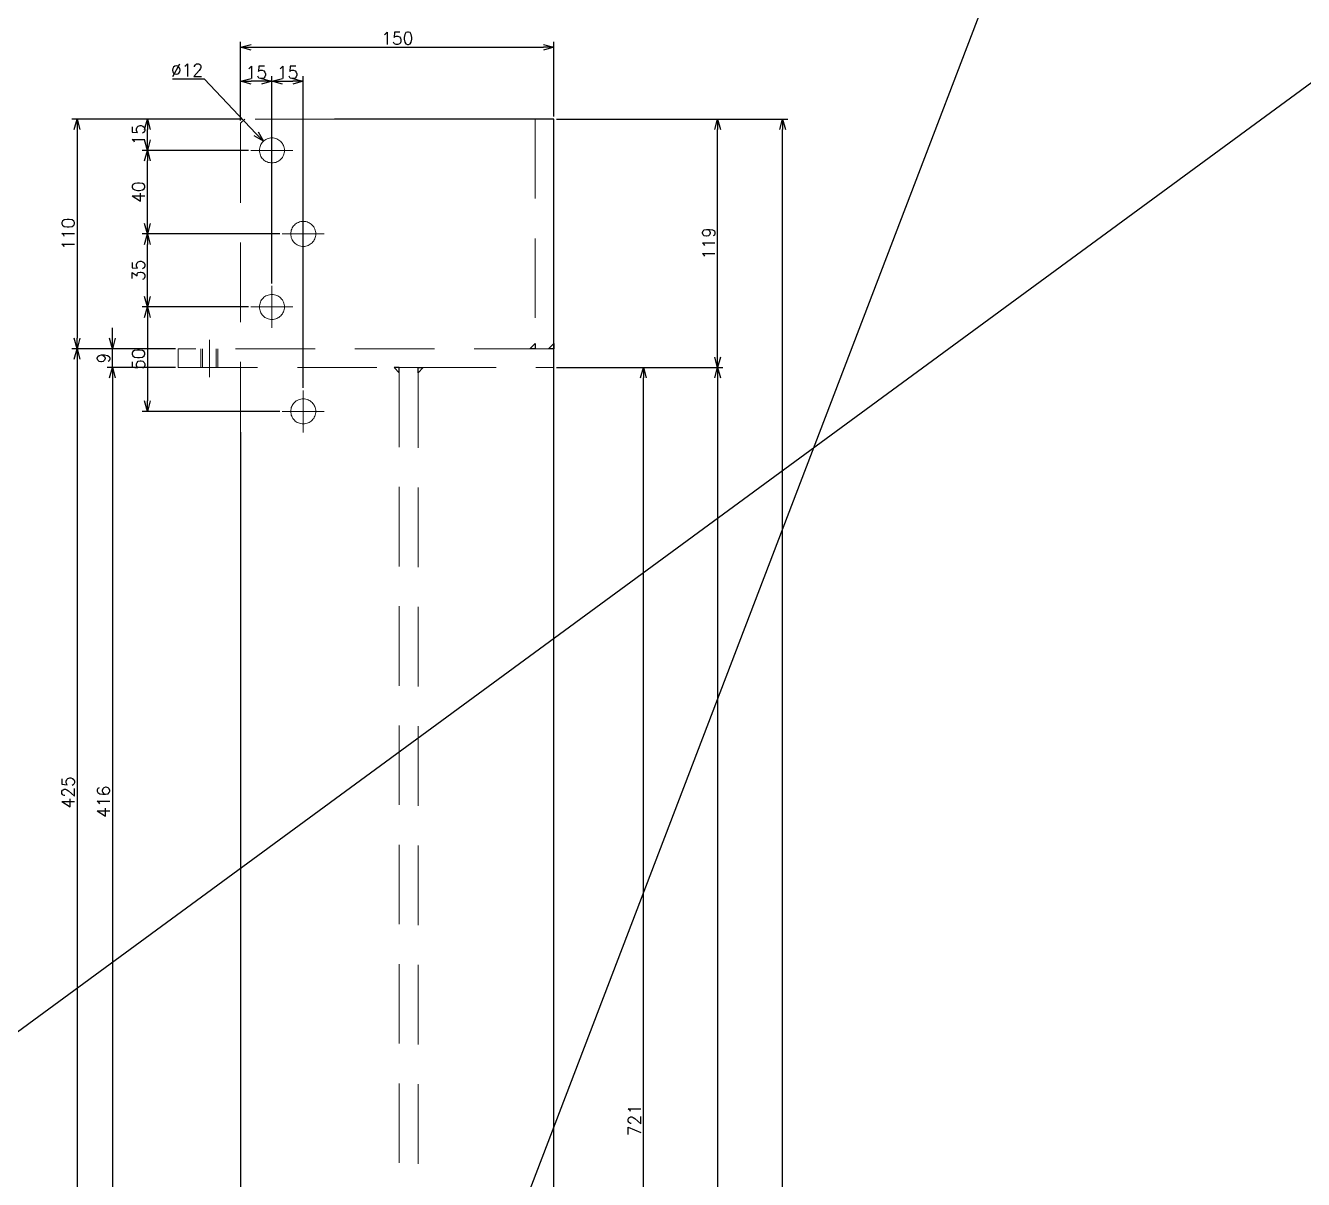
# Model space of a CAD drawing. Header units: millimetres. Extents: x -16130 to 36813, y -8099 to 27484.
# Drawn here: x 9025 to 9637, y 20671 to 21224 of the extents above; entities that cross this region are included whole.
import ezdxf

# ---------------------------------------------------------------- set-up
doc = ezdxf.new("R2010")
doc.units = ezdxf.units.MM
doc.header["$LTSCALE"] = 6
doc.header["$PDMODE"] = 99
doc.header["$PDSIZE"] = 1
doc.linetypes.add('CENTER2', pattern=[28.575, 19.05, -3.175, 3.175, -3.175])
doc.linetypes.add('HIDDEN', pattern=[9.525, 6.35, -3.175])
for name, color, linetype, lineweight in [('04_HIDDEN', 2, 'HIDDEN', 13), ('05_CENTER', 4, 'CENTER2', 13), ('08_DIM', 3, 'Continuous', 13)]:
    doc.layers.add(name, color=color, linetype=linetype, lineweight=lineweight)
doc.styles.add('KSS_TXT', font='txt.shx', dxfattribs={"bigfont": 'extfont2.shx'})
doc.dimstyles.new('KSS_DIM', dxfattribs={"dimtxt": 3, "dimasz": 2.5, "dimexe": 1.25, "dimexo": 0.625, "dimtad": 1, "dimdsep": 46, "dimtxsty": 'KSS_TXT', "dimblk": 'OPEN30', "dimcen": 0, "dimazin": 2, "dimtfac": 0.75, "dimtmove": 0, "dimatfit": 3, "dimldrblk": 'OPEN30', "dimfxl": 1, "dimtolj": 1, "dimarcsym": 0})
doc.dimstyles.new('KSS_DIM$3', dxfattribs={"dimtxt": 3, "dimasz": 2.5, "dimexe": 1.25, "dimexo": 0.625, "dimtad": 1, "dimtih": 1, "dimtoh": 1, "dimdsep": 46, "dimtxsty": 'KSS_TXT', "dimblk": 'OPEN30', "dimcen": 0, "dimazin": 2, "dimtfac": 0.75, "dimtofl": 0, "dimtmove": 0, "dimatfit": 3, "dimldrblk": 'OPEN30', "dimfxl": 1, "dimtolj": 1, "dimarcsym": 0})

# ---------------------------------------------------------------- blocks, each defined once
blk = doc.blocks.new('_Open30')
at = {"color": 0, "linetype": 'ByBlock', "lineweight": -2}
for p, q in [((-1, 0.27), (0, 0)), ((0, 0), (-1, -0.27)), ((0, 0), (-1, 0))]:
    blk.add_line(p, q, dxfattribs=at)
blk = doc.blocks.new('*D1226')
at = {"layer": '08_DIM', "color": 0, "lineweight": -2, "transparency": 16777216}
for p, q in [((9097.16, 21069.07), (9047.55, 21069.07)), ((9050.05, 21064.07), (9050.05, 20649.07)), ((9097.16, 20644.07), (9047.55, 20644.07))]:
    blk.add_line(p, q, dxfattribs=at)
at = {"layer": 'Defpoints', "color": 0, "transparency": 16777216}
for p in [(9098.41, 21069.07), (9050.05, 20644.07), (9098.41, 20644.07)]:
    blk.add_point(p, dxfattribs=at)
at = {"layer": '08_DIM', "color": 0, "lineweight": -2, "transparency": 16777216, "xscale": 5, "yscale": 5, "zscale": 5}
for p, rotation in [((9050.05, 21069.07), 90), ((9050.05, 20644.07), 270)]:
    blk.add_blockref('_Open30', p, dxfattribs=dict(at, rotation=rotation))
at = {"layer": '08_DIM', "color": 0, "transparency": 16777216, "insert": (9045.8, 20856.57), "char_height": 6, "attachment_point": 5, "rotation": 90, "style": 'KSS_TXT'}
blk.add_mtext('\\A1;425', dxfattribs=at)
blk = doc.blocks.new('*D1227')
at = {"layer": '08_DIM', "color": 0, "lineweight": -2, "transparency": 16777216}
for p, q in [((9132.1, 21089.07), (9081.25, 21089.07)), ((9083.75, 21084.07), (9083.75, 21044.07)), ((9147.1, 21039.07), (9081.25, 21039.07))]:
    blk.add_line(p, q, dxfattribs=at)
at = {"layer": 'Defpoints', "color": 0, "transparency": 16777216}
for p in [(9133.35, 21089.07), (9083.75, 21039.07), (9148.35, 21039.07)]:
    blk.add_point(p, dxfattribs=at)
at = {"layer": '08_DIM', "color": 0, "lineweight": -2, "transparency": 16777216, "xscale": 5, "yscale": 5, "zscale": 5}
for p, rotation in [((9083.75, 21089.07), 90), ((9083.75, 21039.07), 270)]:
    blk.add_blockref('_Open30', p, dxfattribs=dict(at, rotation=rotation))
at = {"layer": '08_DIM', "color": 0, "transparency": 16777216, "insert": (9079.49, 21064.07), "char_height": 6, "attachment_point": 5, "rotation": 90, "style": 'KSS_TXT'}
blk.add_mtext('\\A1;50', dxfattribs=at)
blk = doc.blocks.new('*D1228')
at = {"layer": '08_DIM', "color": 0, "lineweight": -2, "transparency": 16777216}
for p, q in [((9147.1, 21124.07), (9081.25, 21124.07)), ((9083.75, 21094.07), (9083.75, 21119.07)), ((9132.1, 21089.07), (9081.25, 21089.07))]:
    blk.add_line(p, q, dxfattribs=at)
at = {"layer": 'Defpoints', "color": 0, "transparency": 16777216}
for p in [(9083.75, 21124.07), (9148.35, 21124.07), (9133.35, 21089.07)]:
    blk.add_point(p, dxfattribs=at)
at = {"layer": '08_DIM', "color": 0, "lineweight": -2, "transparency": 16777216, "xscale": 5, "yscale": 5, "zscale": 5}
for p, rotation in [((9083.75, 21124.07), 90), ((9083.75, 21089.07), 270)]:
    blk.add_blockref('_Open30', p, dxfattribs=dict(at, rotation=rotation))
at = {"layer": '08_DIM', "color": 0, "transparency": 16777216, "insert": (9079.49, 21106.57), "char_height": 6, "attachment_point": 5, "rotation": 90, "style": 'KSS_TXT'}
blk.add_mtext('\\A1;35', dxfattribs=at)
blk = doc.blocks.new('*D1229')
at = {"layer": '08_DIM', "color": 0, "lineweight": -2, "transparency": 16777216}
for p, q in [((9132.1, 21164.07), (9081.25, 21164.07)), ((9083.75, 21129.07), (9083.75, 21159.07)), ((9147.1, 21124.07), (9081.25, 21124.07))]:
    blk.add_line(p, q, dxfattribs=at)
at = {"layer": 'Defpoints', "color": 0, "transparency": 16777216}
for p in [(9083.75, 21164.07), (9133.35, 21164.07), (9148.35, 21124.07)]:
    blk.add_point(p, dxfattribs=at)
at = {"layer": '08_DIM', "color": 0, "lineweight": -2, "transparency": 16777216, "xscale": 5, "yscale": 5, "zscale": 5}
for p, rotation in [((9083.75, 21164.07), 90), ((9083.75, 21124.07), 270)]:
    blk.add_blockref('_Open30', p, dxfattribs=dict(at, rotation=rotation))
at = {"layer": '08_DIM', "color": 0, "transparency": 16777216, "insert": (9079.5, 21144.07), "char_height": 6, "attachment_point": 5, "rotation": 90, "style": 'KSS_TXT'}
blk.add_mtext('\\A1;40', dxfattribs=at)
blk = doc.blocks.new('*D1230')
at = {"layer": '08_DIM', "color": 0, "lineweight": -2, "transparency": 16777216}
for p, q in [((9129.16, 21179.07), (9081.25, 21179.07)), ((9083.75, 21169.07), (9083.75, 21174.07)), ((9132.1, 21164.07), (9081.25, 21164.07))]:
    blk.add_line(p, q, dxfattribs=at)
at = {"layer": 'Defpoints', "color": 0, "transparency": 16777216}
for p in [(9083.75, 21179.07), (9130.41, 21179.07), (9133.35, 21164.07)]:
    blk.add_point(p, dxfattribs=at)
at = {"layer": '08_DIM', "color": 0, "lineweight": -2, "transparency": 16777216, "xscale": 5, "yscale": 5, "zscale": 5}
for p, rotation in [((9083.75, 21179.07), 90), ((9083.75, 21164.07), 270)]:
    blk.add_blockref('_Open30', p, dxfattribs=dict(at, rotation=rotation))
at = {"layer": '08_DIM', "color": 0, "transparency": 16777216, "insert": (9079.49, 21171.57), "char_height": 6, "attachment_point": 5, "rotation": 90, "style": 'KSS_TXT'}
blk.add_mtext('\\A1;15', dxfattribs=at)
blk = doc.blocks.new('*D1231')
at = {"layer": '08_DIM', "color": 0, "lineweight": -2, "transparency": 16777216}
for p, q in [((9128.41, 21178.32), (9128.41, 21199.7)), ((9138.41, 21197.2), (9133.41, 21197.2)), ((9143.41, 21100.38), (9143.41, 21199.7))]:
    blk.add_line(p, q, dxfattribs=at)
at = {"layer": 'Defpoints', "color": 0, "transparency": 16777216}
for p in [(9128.41, 21197.2), (9128.41, 21177.07), (9143.41, 21099.13)]:
    blk.add_point(p, dxfattribs=at)
at = {"layer": '08_DIM', "color": 0, "lineweight": -2, "transparency": 16777216, "xscale": 5, "yscale": 5, "zscale": 5, "rotation": 180}
blk.add_blockref('_Open30', (9128.41, 21197.2), dxfattribs=at)
at = {"layer": '08_DIM', "color": 0, "lineweight": -2, "transparency": 16777216, "xscale": 5, "yscale": 5, "zscale": 5}
blk.add_blockref('_Open30', (9143.41, 21197.2), dxfattribs=at)
at = {"layer": '08_DIM', "color": 0, "transparency": 16777216, "insert": (9135.91, 21201.45), "char_height": 6, "attachment_point": 5, "style": 'KSS_TXT'}
blk.add_mtext('\\A1;15', dxfattribs=at)
blk = doc.blocks.new('*D1232')
at = {"layer": '08_DIM', "color": 0, "lineweight": -2, "transparency": 16777216}
for p, q in [((9143.41, 21100.38), (9143.41, 21199.7)), ((9148.41, 21197.2), (9153.41, 21197.2)), ((9158.41, 21050.38), (9158.41, 21199.7))]:
    blk.add_line(p, q, dxfattribs=at)
at = {"layer": 'Defpoints', "color": 0, "transparency": 16777216}
for p in [(9158.41, 21197.2), (9143.41, 21099.13), (9158.41, 21049.13)]:
    blk.add_point(p, dxfattribs=at)
at = {"layer": '08_DIM', "color": 0, "lineweight": -2, "transparency": 16777216, "xscale": 5, "yscale": 5, "zscale": 5, "rotation": 180}
blk.add_blockref('_Open30', (9143.41, 21197.2), dxfattribs=at)
at = {"layer": '08_DIM', "color": 0, "lineweight": -2, "transparency": 16777216, "xscale": 5, "yscale": 5, "zscale": 5}
blk.add_blockref('_Open30', (9158.41, 21197.2), dxfattribs=at)
at = {"layer": '08_DIM', "color": 0, "transparency": 16777216, "insert": (9150.91, 21201.45), "char_height": 6, "attachment_point": 5, "style": 'KSS_TXT'}
blk.add_mtext('\\A1;15', dxfattribs=at)
blk = doc.blocks.new('*D1233')
at = {"layer": '08_DIM', "color": 0, "lineweight": -2, "transparency": 16777216}
for p, q in [((9128.41, 21178.32), (9128.41, 21215.99)), ((9278.41, 21180.32), (9278.41, 21215.99)), ((9133.41, 21213.49), (9273.41, 21213.49))]:
    blk.add_line(p, q, dxfattribs=at)
at = {"layer": 'Defpoints', "color": 0, "transparency": 16777216}
for p in [(9278.41, 21213.49), (9278.41, 21179.07), (9128.41, 21177.07)]:
    blk.add_point(p, dxfattribs=at)
at = {"layer": '08_DIM', "color": 0, "lineweight": -2, "transparency": 16777216, "xscale": 5, "yscale": 5, "zscale": 5, "rotation": 180}
blk.add_blockref('_Open30', (9128.41, 21213.49), dxfattribs=at)
at = {"layer": '08_DIM', "color": 0, "lineweight": -2, "transparency": 16777216, "xscale": 5, "yscale": 5, "zscale": 5}
blk.add_blockref('_Open30', (9278.41, 21213.49), dxfattribs=at)
at = {"layer": '08_DIM', "color": 0, "transparency": 16777216, "insert": (9203.41, 21217.75), "char_height": 6, "attachment_point": 5, "style": 'KSS_TXT'}
blk.add_mtext('\\A1;150', dxfattribs=at)
blk = doc.blocks.new('*D1244')
at = {"layer": '08_DIM', "color": 0, "lineweight": -2, "transparency": 16777216}
for p, q in [((9279.66, 21179.07), (9359.34, 21179.07)), ((9356.84, 21065.07), (9356.84, 21174.07)), ((9279.66, 21060.07), (9359.34, 21060.07))]:
    blk.add_line(p, q, dxfattribs=at)
at = {"layer": 'Defpoints', "color": 0, "transparency": 16777216}
for p in [(9278.41, 21179.07), (9356.84, 21179.07), (9278.41, 21060.07)]:
    blk.add_point(p, dxfattribs=at)
at = {"layer": '08_DIM', "color": 0, "lineweight": -2, "transparency": 16777216, "xscale": 5, "yscale": 5, "zscale": 5}
for p, rotation in [((9356.84, 21179.07), 90), ((9356.84, 21060.07), 270)]:
    blk.add_blockref('_Open30', p, dxfattribs=dict(at, rotation=rotation))
at = {"layer": '08_DIM', "color": 0, "transparency": 16777216, "insert": (9352.59, 21119.57), "char_height": 6, "attachment_point": 5, "rotation": 90, "style": 'KSS_TXT'}
blk.add_mtext('\\A1;119', dxfattribs=at)
blk = doc.blocks.new('*D1245')
at = {"layer": '08_DIM', "color": 0, "lineweight": -2, "transparency": 16777216}
for p, q in [((9279.66, 21060.07), (9359.34, 21060.07)), ((9356.84, 21055.07), (9356.84, 18912.07)), ((9279.66, 18907.07), (9359.34, 18907.07))]:
    blk.add_line(p, q, dxfattribs=at)
at = {"layer": 'Defpoints', "color": 0, "transparency": 16777216}
for p in [(9278.41, 21060.07), (9278.41, 18907.07), (9356.84, 18907.07)]:
    blk.add_point(p, dxfattribs=at)
at = {"layer": '08_DIM', "color": 0, "lineweight": -2, "transparency": 16777216, "xscale": 5, "yscale": 5, "zscale": 5}
for p, rotation in [((9356.84, 21060.07), 90), ((9356.84, 18907.07), 270)]:
    blk.add_blockref('_Open30', p, dxfattribs=dict(at, rotation=rotation))
at = {"layer": '08_DIM', "color": 0, "transparency": 16777216, "insert": (9352.58, 19983.57), "char_height": 6, "attachment_point": 5, "rotation": 90, "style": 'KSS_TXT'}
blk.add_mtext('\\A1;2153', dxfattribs=at)
blk = doc.blocks.new('*D1246')
at = {"layer": '08_DIM', "color": 0, "lineweight": -2, "transparency": 16777216}
for p, q in [((9129.16, 21179.07), (9047.55, 21179.07)), ((9050.05, 21174.07), (9050.05, 21074.07)), ((9097.26, 21069.07), (9047.55, 21069.07))]:
    blk.add_line(p, q, dxfattribs=at)
at = {"layer": 'Defpoints', "color": 0, "transparency": 16777216}
for p in [(9130.41, 21179.07), (9050.05, 21069.07), (9098.51, 21069.07)]:
    blk.add_point(p, dxfattribs=at)
at = {"layer": '08_DIM', "color": 0, "lineweight": -2, "transparency": 16777216, "xscale": 5, "yscale": 5, "zscale": 5}
for p, rotation in [((9050.05, 21179.07), 90), ((9050.05, 21069.07), 270)]:
    blk.add_blockref('_Open30', p, dxfattribs=dict(at, rotation=rotation))
at = {"layer": '08_DIM', "color": 0, "transparency": 16777216, "insert": (9045.8, 21124.07), "char_height": 6, "attachment_point": 5, "rotation": 90, "style": 'KSS_TXT'}
blk.add_mtext('\\A1;110', dxfattribs=at)
blk = doc.blocks.new('*D1247')
at = {"layer": '08_DIM', "color": 0, "lineweight": -2, "transparency": 16777216}
for p, q in [((9279.66, 21179.07), (9390.48, 21179.07)), ((9387.98, 18819.07), (9387.98, 21174.07)), ((9279.66, 18814.07), (9390.48, 18814.07))]:
    blk.add_line(p, q, dxfattribs=at)
at = {"layer": 'Defpoints', "color": 0, "transparency": 16777216}
for p in [(9278.41, 21179.07), (9387.98, 21179.07), (9278.41, 18814.07)]:
    blk.add_point(p, dxfattribs=at)
at = {"layer": '08_DIM', "color": 0, "lineweight": -2, "transparency": 16777216, "xscale": 5, "yscale": 5, "zscale": 5}
for p, rotation in [((9387.98, 21179.07), 90), ((9387.98, 18814.07), 270)]:
    blk.add_blockref('_Open30', p, dxfattribs=dict(at, rotation=rotation))
at = {"layer": '08_DIM', "color": 0, "transparency": 16777216, "insert": (9383.73, 19996.57), "char_height": 6, "attachment_point": 5, "rotation": 90, "style": 'KSS_TXT'}
blk.add_mtext('\\A1;2365', dxfattribs=at)
blk = doc.blocks.new('*D1248')
at = {"layer": '08_DIM', "color": 0, "lineweight": -2, "transparency": 16777216}
for p, q in [((9095.7, 21198.27), (9110.95, 21198.27)), ((9110.95, 21198.27), (9135.84, 21172.05))]:
    blk.add_line(p, q, dxfattribs=at)
at = {"layer": 'Defpoints', "color": 0, "transparency": 16777216}
for p in [(9139.28, 21168.42), (9147.54, 21159.72)]:
    blk.add_point(p, dxfattribs=at)
at = {"layer": '08_DIM', "color": 0, "lineweight": -2, "transparency": 16777216, "xscale": 5, "yscale": 5, "zscale": 5, "rotation": 313.4982518883685}
blk.add_blockref('_Open30', (9139.28, 21168.42), dxfattribs=at)
at = {"layer": '08_DIM', "color": 0, "transparency": 16777216, "insert": (9102.7, 21202.52), "char_height": 6, "attachment_point": 5, "style": 'KSS_TXT'}
blk.add_mtext('\\A1;%%C12', dxfattribs=at)
blk = doc.blocks.new('A$C21800152_1_1')
for points in [[(-45, -2292), (-45, -2320), (-47, -2322), (-135, -2322), (-135, 43), (-30, 43)], [(15, -107), (15, -2129)]]:
    blk.add_lwpolyline(points)
at = {"color": 3}
for points in [[(-135, -67), (-132.5, -67), (-132.5, -67), (-135, -64.5)], [(-126, -67), (-123.5, -67), (-123.5, -67), (-126, -64.5)], [(-70, -76), (-72.5, -76), (-72.5, -76), (-70, -78.5)], [(-61, -76), (-58.5, -76), (-58.5, -76), (-61, -78.5)]]:
    blk.add_lwpolyline(points, close=True, dxfattribs=at)
at = {"layer": '04_HIDDEN'}
for p, q in [((26, -76), (26, -67)), ((26.75, -76), (26.75, -67)), ((33.25, -76), (33.25, -67)), ((34, -76), (34, -67))]:
    blk.add_line(p, q, dxfattribs=at)
for points in [[(-126, 43), (-126, -67), (-135, -67), (-135, 43)], [(45, -76), (-135, -76), (-135, -67), (45, -67)], [(-61, -2229), (-70, -2229), (-70, -76), (-61, -76)]]:
    blk.add_lwpolyline(points, close=True, dxfattribs=at)
blk.add_lwpolyline([(-30, 43), (13, 43), (15, 41), (15, -107)], dxfattribs=at)
for centre in [(0, 28), (-15, -12), (0, -47), (-15, -97)]:
    blk.add_circle(centre, 6, dxfattribs=at)
at = {"layer": '05_CENTER'}
for p, q in [((0, 17.94), (0, 38.06)), ((10.06, 28), (-10.06, 28)), ((-15, -22.06), (-15, -1.94)), ((-4.94, -12), (-25.06, -12)), ((0, -57.06), (0, -36.94)), ((10.06, -47), (-10.06, -47)), ((30, -62.71), (30, -80.59)), ((-15, -107.06), (-15, -86.94)), ((-4.94, -97), (-25.06, -97))]:
    blk.add_line(p, q, dxfattribs=at)
blk = doc.blocks.new('*D1350')
at = {"layer": '08_DIM', "color": 0, "lineweight": -2, "transparency": 16777216}
for p, q in [((9279.66, 21060.07), (9323.82, 21060.07)), ((9321.32, 20344.07), (9321.32, 21055.07)), ((9205.66, 20339.07), (9323.82, 20339.07))]:
    blk.add_line(p, q, dxfattribs=at)
at = {"layer": 'Defpoints', "color": 0, "transparency": 16777216}
for p in [(9278.41, 21060.07), (9321.32, 21060.07), (9204.41, 20339.07)]:
    blk.add_point(p, dxfattribs=at)
at = {"layer": '08_DIM', "color": 0, "lineweight": -2, "transparency": 16777216, "xscale": 5, "yscale": 5, "zscale": 5}
for p, rotation in [((9321.32, 21060.07), 90), ((9321.32, 20339.07), 270)]:
    blk.add_blockref('_Open30', p, dxfattribs=dict(at, rotation=rotation))
at = {"layer": '08_DIM', "color": 0, "transparency": 16777216, "insert": (9317.07, 20699.57), "char_height": 6, "attachment_point": 5, "rotation": 90, "style": 'KSS_TXT'}
blk.add_mtext('\\A1;721', dxfattribs=at)
blk = doc.blocks.new('*D4045')
at = {"layer": '08_DIM', "color": 0, "lineweight": -2, "transparency": 16777216}
for p, q in [((9097.16, 21060.07), (9064.5, 21060.07)), ((9067, 21055.07), (9067, 20649.07)), ((9097.16, 20644.07), (9064.5, 20644.07))]:
    blk.add_line(p, q, dxfattribs=at)
at = {"layer": 'Defpoints', "color": 0, "transparency": 16777216}
for p in [(9098.41, 21060.07), (9067, 20644.07), (9098.41, 20644.07)]:
    blk.add_point(p, dxfattribs=at)
at = {"layer": '08_DIM', "color": 0, "lineweight": -2, "transparency": 16777216, "xscale": 5, "yscale": 5, "zscale": 5}
for p, rotation in [((9067, 21060.07), 90), ((9067, 20644.07), 270)]:
    blk.add_blockref('_Open30', p, dxfattribs=dict(at, rotation=rotation))
at = {"layer": '08_DIM', "color": 0, "transparency": 16777216, "insert": (9062.75, 20852.07), "char_height": 6, "attachment_point": 5, "rotation": 90, "style": 'KSS_TXT'}
blk.add_mtext('\\A1;416', dxfattribs=at)
blk = doc.blocks.new('*D4046')
at = {"layer": '08_DIM', "color": 0, "lineweight": -2, "transparency": 16777216}
for p, q in [((9067, 21074.07), (9067, 21079.07)), ((9097.16, 21069.07), (9064.5, 21069.07)), ((9067, 21060.07), (9067, 21069.07)), ((9097.16, 21060.07), (9064.5, 21060.07)), ((9067, 21055.07), (9067, 21050.07))]:
    blk.add_line(p, q, dxfattribs=at)
at = {"layer": 'Defpoints', "color": 0, "transparency": 16777216}
for p in [(9067, 21069.07), (9098.41, 21069.07), (9098.41, 21060.07)]:
    blk.add_point(p, dxfattribs=at)
at = {"layer": '08_DIM', "color": 0, "lineweight": -2, "transparency": 16777216, "xscale": 5, "yscale": 5, "zscale": 5}
for p, rotation in [((9067, 21069.07), 270), ((9067, 21060.07), 90)]:
    blk.add_blockref('_Open30', p, dxfattribs=dict(at, rotation=rotation))
at = {"layer": '08_DIM', "color": 0, "transparency": 16777216, "insert": (9062.75, 21064.57), "char_height": 6, "attachment_point": 5, "rotation": 90, "style": 'KSS_TXT'}
blk.add_mtext('\\A1;9', dxfattribs=at)

msp = doc.modelspace()

# ---------------------------------------------------------------- linework, layer by layer
at = {"color": 2}
for p, q in [((18209.26711, 27483.91937), (4316.74468, 17289.24112)), ((9600.39733, 21538.13583), (8491.3447, 18638.39837))]:
    msp.add_line(p, q, dxfattribs=at)

# ---------------------------------------------------------------- block references
at = {"xscale": -1}
msp.add_blockref('A$C21800152_1_1', (9143.40796, 21136.07004), dxfattribs=at)

# ---------------------------------------------------------------- dimensions: what is measured, and where the dimension line sits
at = {"layer": '08_DIM'}
for base, p1, p2, angle, picture, middle in [((9278.40796, 21213.49137), (9128.40796, 21177.07004), (9278.40796, 21179.07004), 180, '*D1233', (9203.40796, 21217.74554)), ((9128.40796, 21197.19739), (9143.40796, 21099.12828), (9128.40796, 21177.07004), 180, '*D1231', (9135.90796, 21201.45156)), ((9158.40796, 21197.19739), (9143.40796, 21099.12828), (9158.40796, 21049.12828), 180, '*D1232', (9150.90796, 21201.45156)), ((9083.74794, 21179.07004), (9133.34972, 21164.07004), (9130.40796, 21179.07004), 90, '*D1230', (9079.49377, 21171.57004)), ((9083.74794, 21164.07004), (9148.34972, 21124.07004), (9133.34972, 21164.07004), 90, '*D1229', (9079.49794, 21144.07004)), ((9067.00413, 21069.07004), (9098.40796, 21060.07004), (9098.40796, 21069.07004), 90, '*D4046', (9062.75413, 21064.57004)), ((9050.05107, 20644.07004), (9098.40796, 21069.07004), (9098.40796, 20644.07004), 90, '*D1226', (9045.7969, 20856.57004)), ((9067.00413, 20644.07004), (9098.40796, 21060.07004), (9098.40796, 20644.07004), 270, '*D4045', (9062.75413, 20852.07004))]:
    dim = msp.add_linear_dim(base=base, p1=p1, p2=p2, angle=angle, dimstyle='KSS_DIM', override={"dimscale": 2}, dxfattribs=at)
    dim.commit()
    dim.dimension.update_dxf_attribs({"geometry": picture, "text_midpoint": middle})
dim = msp.add_diameter_dim_2p(p1=(9147.53796, 21159.71767), p2=(9139.27797, 21168.42241), dimstyle='KSS_DIM$3', override={"dimscale": 2, "dimpost": '%%C<>'}, dxfattribs=at)
dim.commit()
dim.dimension.update_dxf_attribs({"geometry": '*D1248', "text_midpoint": (9102.70093, 21198.27471), "dimtype": 163})
at = {"layer": '08_DIM', "color": 1}
for base, p1, p2, picture, middle in [((9050.05107, 21069.07004), (9130.40796, 21179.07004), (9098.50727, 21069.07004), '*D1246', (9045.80107, 21124.07004)), ((9356.83634, 21179.07004), (9278.40796, 21060.07004), (9278.40796, 21179.07004), '*D1244', (9352.58634, 21119.57004)), ((9387.98408, 21179.07004), (9278.40796, 18814.07004), (9278.40796, 21179.07004), '*D1247', (9383.72991, 19996.57004)), ((9083.74794, 21124.07004), (9133.34972, 21089.07004), (9148.34972, 21124.07004), '*D1228', (9079.49377, 21106.57004)), ((9083.74794, 21039.07004), (9133.34972, 21089.07004), (9148.34972, 21039.07004), '*D1227', (9079.49377, 21064.07004)), ((9321.3199, 21060.07004), (9204.40796, 20339.07004), (9278.40796, 21060.07004), '*D1350', (9317.0699, 20699.57004)), ((9356.83634, 18907.07004), (9278.40796, 21060.07004), (9278.40796, 18907.07004), '*D1245', (9352.58217, 19983.57004))]:
    dim = msp.add_linear_dim(base=base, p1=p1, p2=p2, angle=90, dimstyle='KSS_DIM', override={"dimscale": 2}, dxfattribs=at)
    dim.commit()
    dim.dimension.update_dxf_attribs({"geometry": picture, "text_midpoint": middle})

doc.saveas('drawing.dxf')
